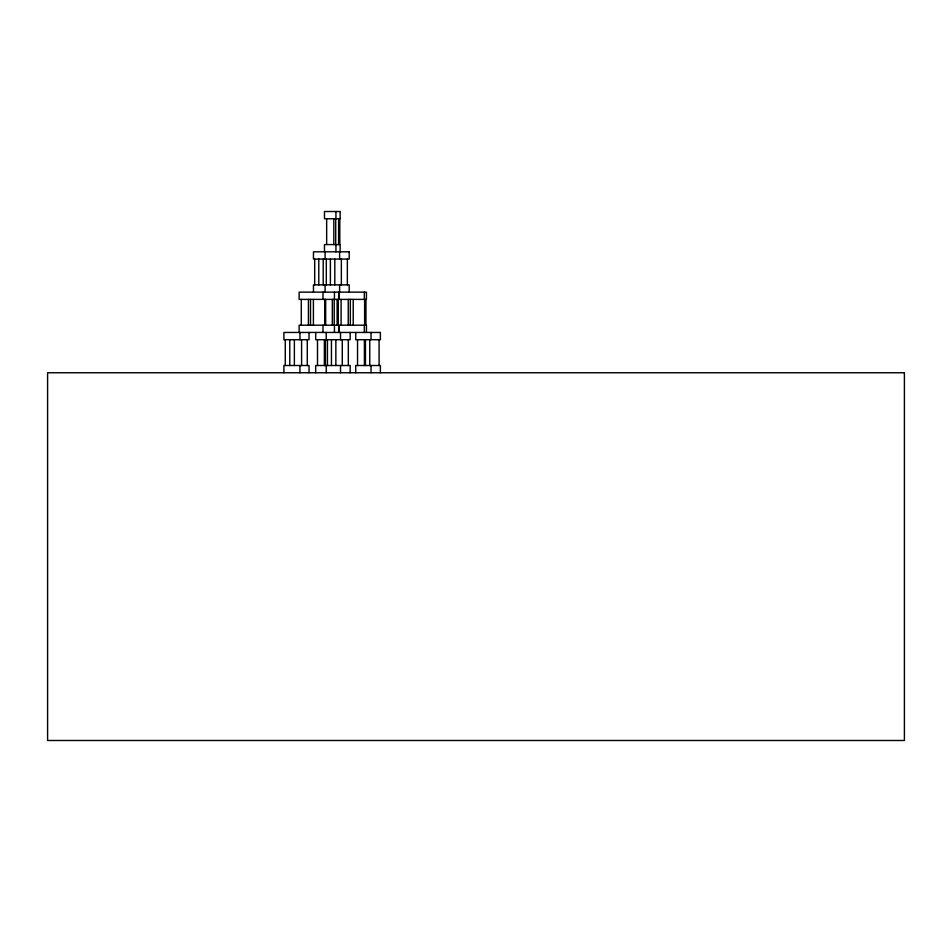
<?xml version="1.0" encoding="UTF-8"?>
<svg xmlns="http://www.w3.org/2000/svg" width="952" height="952" viewBox="0 0 952 952"><rect width="100%" height="100%" fill="white"/><g stroke="black" fill="none" stroke-linecap="round" stroke-linejoin="round"><path stroke-width="1.43" d="M380.383 372.756L380.383 365.508L355.727 365.508L355.727 372.756M379.086 339.697L379.086 365.508M371.03 332.45L371.03 339.697M371.03 365.508L371.03 372.756M369.745 339.697L369.745 365.508M366.437 332.45L366.437 325.191L338.96 325.191L338.96 332.45M365.949 299.392L365.949 325.191M365.437 339.697L365.437 365.508M364.628 299.392L364.628 325.191M364.33 292.133L364.33 299.392M364.33 325.191L364.33 332.45M364.414 339.697L364.414 365.508M357.535 339.697L357.535 365.508M355.727 332.45L355.727 339.697L380.383 339.697L380.383 332.45L283.898 332.45L283.898 339.697L309.031 339.697L309.031 332.45M353.216 299.392L353.216 325.191M350.336 299.392L350.336 325.191M350.181 332.45L350.181 339.697L315.683 339.697L315.683 332.45M350.181 372.756L350.181 365.508L315.683 365.508L315.683 372.756M349.194 292.133L349.194 284.874L313.47 284.874L313.47 292.133M348.242 299.392L348.242 325.191M348.325 339.697L348.325 365.508M347.349 259.075L347.349 284.874M342.28 339.697L342.28 365.508M341.351 259.075L341.351 284.874M341.102 299.392L341.102 325.191M340.518 332.45L340.518 339.697M340.518 365.508L340.518 372.756M340.15 251.816L340.15 244.569L324.477 244.569L324.477 251.816M339.805 218.758L339.805 244.569M339.602 251.816L339.602 259.075M339.602 284.874L339.602 292.133M338.96 292.133L338.96 299.392L366.437 299.392L366.437 292.133L299.142 292.133L299.142 299.392L338.662 299.392L338.662 292.133M338.615 218.758L338.615 244.569M338.662 332.45L338.662 325.191L299.142 325.191L299.142 332.45M338.305 299.392L338.305 325.191M337.115 299.392L337.115 325.191M335.937 211.511L335.937 218.758M335.937 244.569L335.937 251.816M335.711 218.758L335.711 244.569M335.854 339.697L335.854 365.508M334.818 259.075L334.818 284.874M334.438 292.133L334.438 299.392M334.438 325.191L334.438 332.45M334.223 299.392L334.223 325.191M333.819 218.758L333.819 244.569M332.319 299.392L332.319 325.191M331.451 339.697L331.451 365.508M330.392 259.075L330.392 284.874M327.44 339.697L327.44 365.508M326.655 218.758L326.655 244.569M326.31 259.075L326.31 284.874M326.227 332.45L326.227 339.697M326.227 365.508L326.227 372.756M325.667 299.392L325.667 325.191M325.394 339.697L325.394 365.508M325.084 251.816L325.084 259.075M325.084 284.874L325.084 292.133M325.167 299.392L325.167 325.191M324.822 299.392L324.822 325.191M324.37 339.697L324.37 365.508M323.204 259.075L323.204 284.874M322.99 292.133L322.99 299.392M322.99 325.191L322.99 332.45M318.777 259.075L318.777 284.874M317.492 339.697L317.492 365.508M314.695 259.075L314.695 284.874M313.398 299.392L313.398 325.191M310.519 299.392L310.519 325.191M309.031 372.756L309.031 365.508L283.898 365.508L283.898 372.756M308.424 299.392L308.424 325.191M307.282 339.697L307.282 365.508M301.594 339.697L301.594 365.508M301.284 299.392L301.284 325.191M299.951 332.45L299.951 339.697M299.951 365.508L299.951 372.756M294.37 339.697L294.37 365.508M289.765 339.697L289.765 365.508M285.255 339.697L285.255 365.508M340.15 211.511L324.477 211.511L324.477 218.758L340.15 218.758L340.15 211.511M349.194 251.816L313.47 251.816L313.47 259.075L349.194 259.075L349.194 251.816M904.4 372.756L47.6 372.756L47.6 740.489L904.4 740.489L904.4 372.756"/></g></svg>
